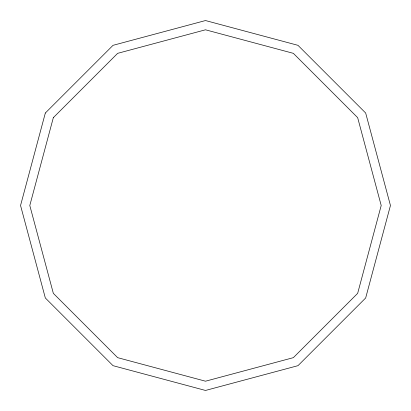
<?xml version="1.0" encoding="UTF-8"?>
<svg xmlns="http://www.w3.org/2000/svg" width="411" height="411" viewBox="0 0 411 411"><rect width="100%" height="100%" fill="white"/><g stroke="black" fill="none" stroke-linecap="round" stroke-linejoin="round"><path stroke-width="0.62" d="M45.328 113.025L20.55 205.5L45.328 297.975L113.025 365.672L205.5 390.45L297.975 365.672L365.672 297.975L390.45 205.5L365.672 113.025L297.975 45.328L205.5 20.55L113.025 45.328L45.328 113.025M53.338 117.649L29.798 205.5L53.338 293.351L117.649 357.662L205.5 381.203L293.351 357.662L357.662 293.351L381.203 205.5L357.662 117.649L293.351 53.338L205.5 29.798L117.649 53.338L53.338 117.649"/></g></svg>
